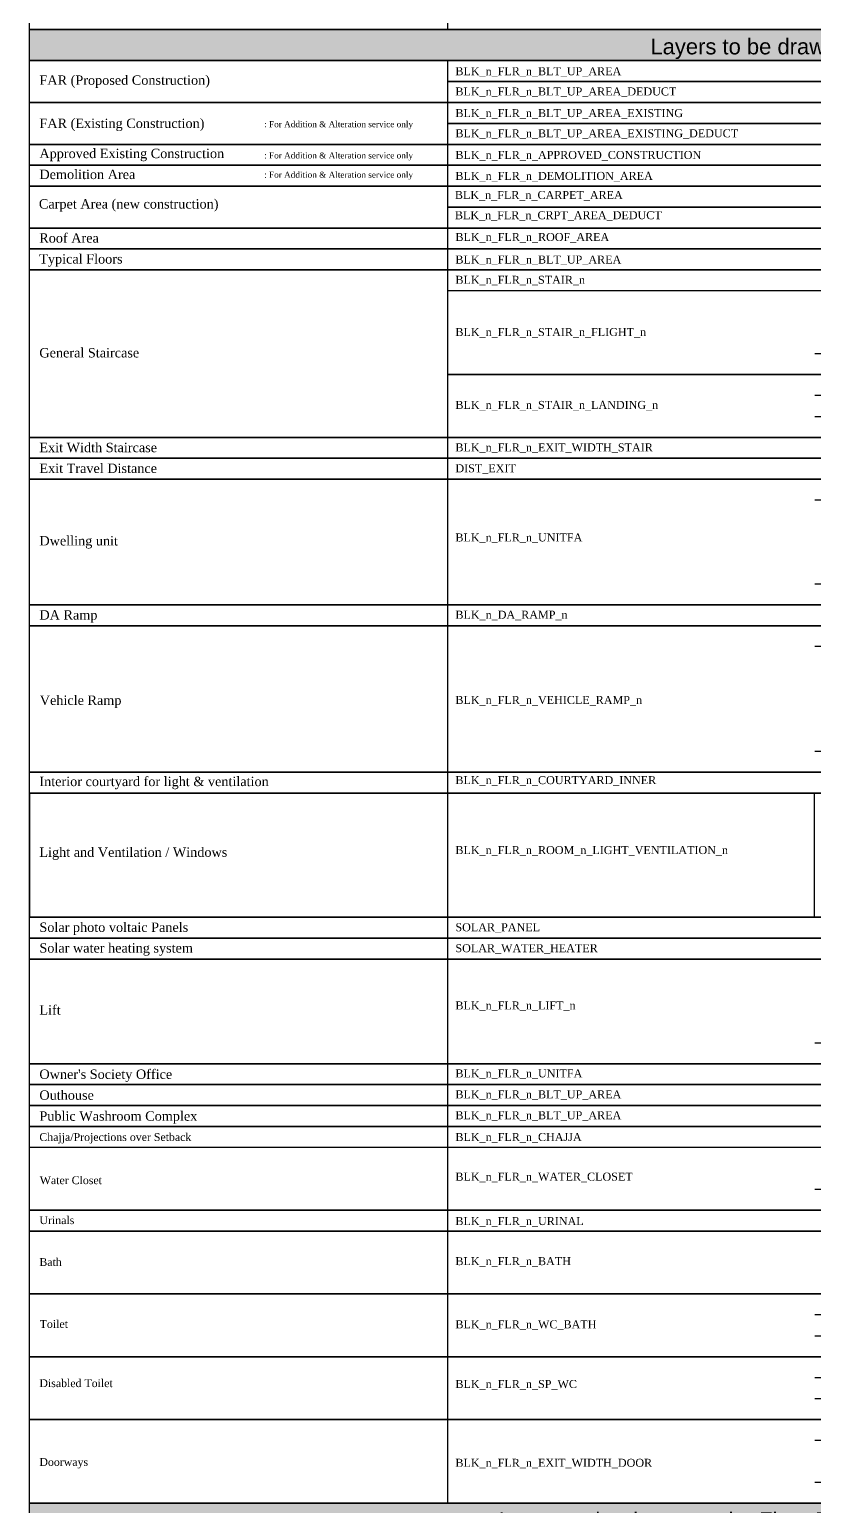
# Model space of a CAD drawing. Header units: millimetres. Extents: x -9481 to -9285, y 28735 to 28829.
# Drawn here: x -9481.26 to -9461.74, y 28766.22 to 28802.96 of the extents above; entities that cross this region are included whole.
import ezdxf

# ---------------------------------------------------------------- set-up
doc = ezdxf.new("R2010")
doc.units = ezdxf.units.MM
doc.linetypes.add('CONTINULUS', pattern=[0])
doc.layers.add('BLK_1_PLANTATION_GREENSTRIP', color=7, linetype='Continuous')
doc.layers.add('HATCH', color=7, linetype='Continuous')
doc.styles.add('MtXpl_Georgia', font='georgiab.ttf')
doc.styles.get("Standard").update_dxf_attribs({"font": 'arial.ttf', "height": 0.25})

# ---------------------------------------------------------------- blocks, each defined once
blk = doc.blocks.new('H2')
at = {"layer": 'HATCH', "linetype": 'CONTINULUS', "ltscale": 0.05, "true_color": 0xf7abae}
h = blk.add_hatch(color=241, dxfattribs=at)
h.dxf.hatch_style = 1
h.paths.add_polyline_path([(-9435.455, 28804.6), (-9435.455, 28803.827), (-9396.427, 28803.827), (-9396.427, 28804.6)])
blk.add_lwpolyline([(-9435.455, 28804.6), (-9396.427, 28804.6), (-9396.427, 28803.827), (-9435.455, 28803.827), (-9435.455, 28804.6)], close=True)
at = {"color": 18, "true_color": 0x000000, "insert": (-9420.014, 28804.373), "char_height": 0.39118, "attachment_point": 1}
blk.add_mtext_dynamic_manual_height_columns('Layers to be drawn on the floor plan', width=11.88863, gutter_width=1.633, heights=[0], dxfattribs=at)
blk = doc.blocks.new('H3')
at = {"layer": 'HATCH', "linetype": 'CONTINULUS', "ltscale": 0.05, "true_color": 0xf7abae}
h = blk.add_hatch(color=241, dxfattribs=at)
h.dxf.hatch_style = 1
h.paths.add_polyline_path([(-9435.455, 28800.338), (-9435.455, 28799.565), (-9396.427, 28799.565), (-9396.427, 28800.338)])
blk.add_lwpolyline([(-9435.455, 28800.338), (-9396.427, 28800.338), (-9396.427, 28799.565), (-9435.455, 28799.565), (-9435.455, 28800.338)], close=True)
at = {"color": 18, "true_color": 0x000000, "insert": (-9423.782, 28800.11), "char_height": 0.39118, "attachment_point": 1}
blk.add_mtext_dynamic_manual_height_columns('Layers to be drawn on the Floor Plans and Sectional Elevations', width=16.98219, gutter_width=1.633, heights=[0], dxfattribs=at)

msp = doc.modelspace()

# ---------------------------------------------------------------- linework, layer by layer
for p, q in [((-9470.864, 28807.647), (-9470.864, 28802.961)), ((-9470.864, 28802.188), (-9470.864, 28801.667)), ((-9470.864, 28801.667), (-9470.864, 28801.146)), ((-9470.864, 28801.146), (-9470.864, 28800.626)), ((-9470.864, 28800.626), (-9470.864, 28800.105)), ((-9470.864, 28800.105), (-9470.864, 28799.584)), ((-9470.864, 28799.584), (-9470.864, 28799.064)), ((-9470.864, 28799.064), (-9470.864, 28798.543)), ((-9470.864, 28798.543), (-9470.864, 28798.023)), ((-9470.864, 28798.023), (-9470.864, 28797.502)), ((-9470.864, 28797.502), (-9470.864, 28796.981)), ((-9470.864, 28796.981), (-9470.864, 28792.816)), ((-9470.864, 28793.337), (-9470.864, 28792.816)), ((-9470.864, 28792.816), (-9470.864, 28792.295)), ((-9470.864, 28792.295), (-9470.864, 28791.775)), ((-9470.864, 28791.775), (-9470.864, 28791.254)), ((-9470.864, 28791.254), (-9470.864, 28790.733)), ((-9470.864, 28790.733), (-9470.864, 28790.213)), ((-9470.864, 28790.213), (-9470.864, 28789.692)), ((-9470.864, 28789.692), (-9470.864, 28789.172)), ((-9470.864, 28789.172), (-9470.864, 28788.651)), ((-9470.864, 28788.651), (-9470.864, 28788.13)), ((-9470.864, 28788.13), (-9470.864, 28787.61)), ((-9470.864, 28787.61), (-9470.864, 28787.089)), ((-9470.864, 28787.089), (-9470.864, 28786.568)), ((-9470.864, 28786.568), (-9470.864, 28786.048)), ((-9470.864, 28786.048), (-9470.864, 28785.527)), ((-9470.864, 28785.527), (-9470.864, 28785.006)), ((-9470.864, 28785.006), (-9470.864, 28784.486)), ((-9470.864, 28784.486), (-9470.864, 28783.965)), ((-9481.258, 28783.965), (-9481.258, 28780.879)), ((-9470.864, 28783.965), (-9470.864, 28780.879)), ((-9461.744, 28783.965), (-9461.744, 28780.879)), ((-9470.864, 28780.879), (-9470.864, 28780.359)), ((-9470.864, 28780.359), (-9470.864, 28779.838)), ((-9470.864, 28779.838), (-9470.864, 28779.318)), ((-9470.864, 28779.318), (-9470.864, 28778.797)), ((-9470.864, 28778.797), (-9470.864, 28778.276)), ((-9470.864, 28778.276), (-9470.864, 28777.756)), ((-9470.864, 28777.756), (-9470.864, 28775.673)), ((-9470.864, 28775.673), (-9470.864, 28775.152)), ((-9461.732, 28775.152), (-9481.258, 28775.152)), ((-9481.258, 28774.632), (-9481.258, 28775.152)), ((-9470.864, 28775.152), (-9470.864, 28774.111)), ((-9470.864, 28774.111), (-9470.864, 28773.59)), ((-9470.864, 28773.59), (-9470.864, 28773.07)), ((-9470.864, 28773.07), (-9470.864, 28772.549)), ((-9470.864, 28772.549), (-9470.864, 28772.028)), ((-9470.864, 28772.028), (-9470.864, 28771.508)), ((-9470.864, 28771.508), (-9470.864, 28770.987)), ((-9470.864, 28770.987), (-9470.864, 28770.467)), ((-9470.864, 28770.467), (-9470.864, 28769.946)), ((-9470.864, 28769.946), (-9470.864, 28769.425)), ((-9470.864, 28769.425), (-9470.864, 28768.905)), ((-9470.864, 28768.905), (-9470.864, 28768.384)), ((-9470.864, 28768.384), (-9470.864, 28767.863)), ((-9470.864, 28767.863), (-9470.864, 28767.343)), ((-9470.864, 28767.343), (-9470.864, 28766.822)), ((-9470.864, 28766.822), (-9470.864, 28766.301))]:
    msp.add_line(p, q)
for points in [[(-9442.23, 28805.564), (-9442.23, 28802.961), (-9481.258, 28802.961), (-9481.258, 28805.564)], [(-9481.258, 28801.667), (-9481.258, 28802.188), (-9442.23, 28802.188), (-9442.23, 28801.667), (-9470.864, 28801.667)], [(-9470.864, 28801.667), (-9442.23, 28801.667), (-9442.23, 28801.146), (-9481.258, 28801.146), (-9481.258, 28801.667)], [(-9481.258, 28800.626), (-9481.258, 28801.146), (-9442.23, 28801.146), (-9442.23, 28800.626), (-9470.864, 28800.626)], [(-9470.864, 28800.626), (-9442.23, 28800.626), (-9442.23, 28800.105), (-9481.258, 28800.105), (-9481.258, 28800.626)], [(-9481.258, 28799.584), (-9481.258, 28800.105), (-9442.23, 28800.105), (-9442.23, 28799.584), (-9481.258, 28799.584)], [(-9481.258, 28799.064), (-9481.258, 28799.584), (-9442.23, 28799.584), (-9442.23, 28799.064), (-9481.258, 28799.064)], [(-9481.258, 28798.543), (-9481.258, 28799.064), (-9442.23, 28799.064), (-9442.23, 28798.543), (-9470.864, 28798.543)], [(-9481.258, 28798.023), (-9481.258, 28798.543)], [(-9470.864, 28798.543), (-9442.23, 28798.543), (-9442.23, 28798.023), (-9481.258, 28798.023)], [(-9481.258, 28796.461), (-9481.258, 28796.981), (-9442.23, 28796.981), (-9442.23, 28796.461), (-9470.864, 28796.461)], [(-9481.258, 28795.94), (-9481.258, 28796.461)], [(-9481.258, 28795.419), (-9481.258, 28795.94)], [(-9481.258, 28794.899), (-9481.258, 28795.419)], [(-9481.258, 28794.378), (-9481.258, 28794.899)], [(-9461.732, 28794.899), (-9442.23, 28794.899), (-9442.23, 28794.378), (-9470.864, 28794.378)], [(-9481.258, 28793.857), (-9481.258, 28794.378)], [(-9470.864, 28794.378), (-9442.23, 28794.378), (-9442.23, 28793.857), (-9461.732, 28793.857)], [(-9481.258, 28793.337), (-9481.258, 28793.857)], [(-9461.732, 28793.337), (-9442.23, 28793.337), (-9442.23, 28792.816), (-9481.258, 28792.816), (-9481.258, 28793.337)], [(-9481.258, 28788.651), (-9481.258, 28791.775), (-9442.23, 28791.775), (-9442.23, 28791.254), (-9461.732, 28791.254)], [(-9461.732, 28789.172), (-9442.23, 28789.172), (-9442.23, 28788.651), (-9481.258, 28788.651)], [(-9481.258, 28787.61), (-9481.258, 28788.13), (-9442.23, 28788.13), (-9442.23, 28787.61), (-9461.732, 28787.61)], [(-9481.258, 28787.089), (-9481.258, 28787.61), (-9481.258, 28787.61)], [(-9481.258, 28786.568), (-9481.258, 28787.089), (-9481.258, 28787.089)], [(-9481.258, 28786.048), (-9481.258, 28786.568), (-9481.258, 28786.568)], [(-9481.258, 28785.527), (-9481.258, 28786.048), (-9481.258, 28786.048)], [(-9481.258, 28785.006), (-9481.258, 28785.527), (-9481.258, 28785.527)], [(-9461.732, 28785.006), (-9442.23, 28785.006), (-9442.23, 28784.486), (-9481.258, 28784.486), (-9481.258, 28785.006), (-9481.258, 28785.006)], [(-9481.258, 28779.318), (-9481.258, 28779.838), (-9442.23, 28779.838), (-9442.23, 28779.318)], [(-9481.258, 28778.797), (-9481.258, 28779.318)], [(-9481.258, 28778.276), (-9481.258, 28778.797)], [(-9481.258, 28777.756), (-9481.258, 28778.276)], [(-9461.732, 28777.756), (-9442.23, 28777.756), (-9442.23, 28777.235), (-9481.258, 28777.235), (-9481.258, 28777.756), (-9481.258, 28777.756)], [(-9481.258, 28774.111), (-9481.258, 28774.632), (-9481.258, 28774.632)], [(-9481.258, 28774.111), (-9481.258, 28774.632), (-9481.258, 28774.632)], [(-9461.732, 28774.111), (-9442.23, 28774.111), (-9442.23, 28773.59), (-9481.258, 28773.59), (-9481.258, 28774.111), (-9481.258, 28774.111)], [(-9481.258, 28773.59), (-9442.23, 28773.59)], [(-9461.732, 28773.59), (-9442.23, 28773.59), (-9442.23, 28773.07), (-9481.258, 28773.07), (-9481.258, 28773.59), (-9481.258, 28773.59)], [(-9481.258, 28772.549), (-9481.258, 28773.07), (-9442.23, 28773.07), (-9442.23, 28772.549)], [(-9481.258, 28772.028), (-9481.258, 28772.549), (-9481.258, 28772.549)], [(-9442.23, 28772.028), (-9442.23, 28771.508), (-9481.258, 28771.508), (-9481.258, 28772.028), (-9481.258, 28772.028)], [(-9481.258, 28770.467), (-9481.258, 28771.508), (-9442.23, 28771.508), (-9442.23, 28770.987), (-9461.732, 28770.987)], [(-9461.732, 28770.467), (-9442.23, 28770.467), (-9442.23, 28769.946), (-9481.258, 28769.946), (-9481.258, 28770.467), (-9481.258, 28770.467)], [(-9481.258, 28769.425), (-9481.258, 28769.946), (-9442.23, 28769.946), (-9442.23, 28769.425), (-9461.732, 28769.425)], [(-9481.258, 28768.905), (-9481.258, 28769.425), (-9481.258, 28769.425)], [(-9461.732, 28768.905), (-9442.23, 28768.905), (-9442.23, 28768.384), (-9481.258, 28768.384), (-9481.258, 28768.905), (-9481.258, 28768.905)], [(-9481.258, 28767.863), (-9481.258, 28768.384), (-9442.23, 28768.384), (-9442.23, 28767.863), (-9461.732, 28767.863)], [(-9481.258, 28767.343), (-9481.258, 28767.863), (-9481.258, 28767.863)], [(-9481.258, 28766.822), (-9481.258, 28767.343), (-9481.258, 28767.343)], [(-9461.732, 28766.822), (-9442.23, 28766.822), (-9442.23, 28766.301), (-9481.258, 28766.301), (-9481.258, 28766.822), (-9481.258, 28766.822)]]:
    msp.add_lwpolyline(points)
for points in [[(-9481.258, 28798.023), (-9442.23, 28798.023), (-9442.23, 28797.502), (-9481.258, 28797.502), (-9481.258, 28798.023)], [(-9481.258, 28797.502), (-9442.23, 28797.502), (-9442.23, 28796.981), (-9481.258, 28796.981), (-9481.258, 28797.502)], [(-9481.258, 28792.816), (-9442.23, 28792.816), (-9442.23, 28792.295), (-9481.258, 28792.295), (-9481.258, 28792.816)], [(-9481.258, 28792.295), (-9442.23, 28792.295), (-9442.23, 28791.775), (-9481.258, 28791.775), (-9481.258, 28792.295)], [(-9481.258, 28788.651), (-9442.23, 28788.651), (-9442.23, 28788.13), (-9481.258, 28788.13), (-9481.258, 28788.651)], [(-9481.258, 28783.965), (-9481.258, 28784.486), (-9442.23, 28784.486), (-9442.23, 28783.965)], [(-9481.258, 28783.965), (-9442.23, 28783.965), (-9442.23, 28780.879), (-9481.258, 28780.879)], [(-9481.258, 28780.879), (-9442.23, 28780.879), (-9442.23, 28780.359), (-9481.258, 28780.359), (-9481.258, 28780.879)], [(-9481.258, 28780.359), (-9442.23, 28780.359), (-9442.23, 28779.838), (-9481.258, 28779.838), (-9481.258, 28780.359)], [(-9481.258, 28777.235), (-9442.23, 28777.235), (-9442.23, 28776.714), (-9481.258, 28776.714)], [(-9481.258, 28776.714), (-9442.23, 28776.714), (-9442.23, 28776.194), (-9481.258, 28776.194)], [(-9481.258, 28776.194), (-9442.23, 28776.194), (-9442.23, 28775.673), (-9481.258, 28775.673)], [(-9481.258, 28775.673), (-9442.23, 28775.673), (-9442.23, 28775.152), (-9481.258, 28775.152), (-9481.258, 28775.673)]]:
    msp.add_lwpolyline(points, close=True)

# ---------------------------------------------------------------- block references
at = {"layer": 'BLK_1_PLANTATION_GREENSTRIP', "linetype": 'CONTINULUS'}
for name, p in [('H2', (-45.803, -1.639)), ('H3', (-45.803, -34.036))]:
    msp.add_blockref(name, p, dxfattribs=at)

# ---------------------------------------------------------------- texts
at = {"linetype": 'CONTINULUS', "style": 'MtXpl_Georgia'}
for s, height, p in [('FAR (Proposed Construction)', 0.23406, (-9481.013, 28801.586)), ('BLK_n_FLR_n_BLT_UP_AREA', 0.19901, (-9470.667, 28801.824)), ('BLK_n_FLR_n_BLT_UP_AREA_DEDUCT', 0.19901, (-9470.667, 28801.321)), ('FAR (Existing Construction)', 0.23406, (-9481.013, 28800.511)), (' : For Addition & Alteration service only', 0.15167, (-9475.481, 28800.531)), ('BLK_n_FLR_n_BLT_UP_AREA_EXISTING', 0.19901, (-9470.667, 28800.783)), ('BLK_n_FLR_n_BLT_UP_AREA_EXISTING_DEDUCT', 0.19901, (-9470.667, 28800.28)), ('Approved Existing Construction', 0.23406, (-9481.013, 28799.762)), (' : For Addition & Alteration service only', 0.15167, (-9475.481, 28799.754)), ('BLK_n_FLR_n_APPROVED_CONSTRUCTION', 0.19901, (-9470.667, 28799.742)), ('Demolition Area', 0.23406, (-9481.013, 28799.241)), (' : For Addition & Alteration service only', 0.15167, (-9475.481, 28799.273)), ('BLK_n_FLR_n_DEMOLITION_AREA', 0.19901, (-9470.667, 28799.221)), ('BLK_n_FLR_n_CARPET_AREA', 0.19901, (-9470.68, 28798.746)), ('Carpet Area (new construction)', 0.23406, (-9481.025, 28798.507)), ('BLK_n_FLR_n_CRPT_AREA_DEDUCT', 0.19901, (-9470.68, 28798.243)), ('Roof Area', 0.2341, (-9481.017, 28797.659)), ('BLK_n_FLR_n_ROOF_AREA', 0.19901, (-9470.667, 28797.701)), ('Typical Floors', 0.23406, (-9481.017, 28797.139)), ('BLK_n_FLR_n_BLT_UP_AREA', 0.19901, (-9470.667, 28797.139)), ('BLK_n_FLR_n_STAIR_n', 0.19901, (-9470.667, 28796.636)), ('BLK_n_FLR_n_STAIR_n_FLIGHT_n', 0.19901, (-9470.667, 28795.337)), ('General Staircase', 0.23406, (-9481.014, 28794.804)), ('BLK_n_FLR_n_STAIR_n_LANDING_n', 0.19901, (-9470.667, 28793.524)), ('Exit Width Staircase', 0.23406, (-9481.013, 28792.447)), ('BLK_n_FLR_n_EXIT_WIDTH_STAIR', 0.19901, (-9470.667, 28792.467)), ('Exit Travel Distance', 0.23406, (-9481.013, 28791.929)), ('DIST_EXIT', 0.199, (-9470.667, 28791.947)), ('BLK_n_FLR_n_UNITFA', 0.19901, (-9470.667, 28790.226)), ('Dwelling unit', 0.23406, (-9481.013, 28790.127)), ('DA Ramp', 0.2341, (-9481.013, 28788.282)), ('BLK_n_DA_RAMP_n', 0.19901, (-9470.667, 28788.305)), ('Vehicle Ramp', 0.23406, (-9481.004, 28786.16)), ('BLK_n_FLR_n_VEHICLE_RAMP_n', 0.19901, (-9470.667, 28786.184)), ('Interior courtyard for light & ventilation', 0.23406, (-9481.013, 28784.14)), ('BLK_n_FLR_n_COURTYARD_INNER', 0.19901, (-9470.667, 28784.19)), ('Light and Ventilation / Windows', 0.23406, (-9481.013, 28782.381)), ('BLK_n_FLR_n_ROOM_n_LIGHT_VENTILATION_n', 0.19901, (-9470.667, 28782.45)), ('Solar photo voltaic Panels', 0.23406, (-9481.013, 28780.513)), ('SOLAR_PANEL', 0.19901, (-9470.667, 28780.53)), ('Solar water heating system', 0.23406, (-9481.013, 28779.998)), ('SOLAR_WATER_HEATER', 0.19901, (-9470.667, 28780.009)), ('Lift', 0.2341, (-9481.013, 28778.456)), ('BLK_n_FLR_n_LIFT_n', 0.19901, (-9470.667, 28778.585)), ("Owner's Society Office", 0.23406, (-9481.013, 28776.857)), ('BLK_n_FLR_n_UNITFA', 0.19901, (-9470.667, 28776.894)), ('Outhouse', 0.2341, (-9481.013, 28776.337)), ('BLK_n_FLR_n_BLT_UP_AREA', 0.19901, (-9470.667, 28776.373)), ('Public Washroom Complex', 0.23406, (-9481.013, 28775.816)), ('BLK_n_FLR_n_BLT_UP_AREA', 0.19901, (-9470.667, 28775.853)), ('Chajja/Projections over Setback', 0.19505, (-9481.014, 28775.313)), ('BLK_n_FLR_n_CHAJJA', 0.19901, (-9470.667, 28775.312)), ('Water Closet', 0.19505, (-9481.004, 28774.239)), ('BLK_n_FLR_n_WATER_CLOSET', 0.19901, (-9470.667, 28774.326)), ('Urinals', 0.1951, (-9481.012, 28773.245)), ('BLK_n_FLR_n_URINAL', 0.19901, (-9470.667, 28773.221)), ('Bath', 0.1951, (-9481.013, 28772.204)), ('BLK_n_FLR_n_BATH', 0.19901, (-9470.667, 28772.224)), ('Toilet', 0.1951, (-9481.006, 28770.663)), ('BLK_n_FLR_n_WC_BATH', 0.19901, (-9470.667, 28770.652)), ('Disabled Toilet', 0.19505, (-9481.013, 28769.19)), ('BLK_n_FLR_n_SP_WC', 0.19901, (-9470.667, 28769.168)), ('Doorways', 0.1951, (-9481.013, 28767.23)), ('BLK_n_FLR_n_EXIT_WIDTH_DOOR', 0.19901, (-9470.667, 28767.208))]:
    msp.add_text(s, height=height, dxfattribs=at).set_placement(p)

doc.saveas('drawing.dxf')
